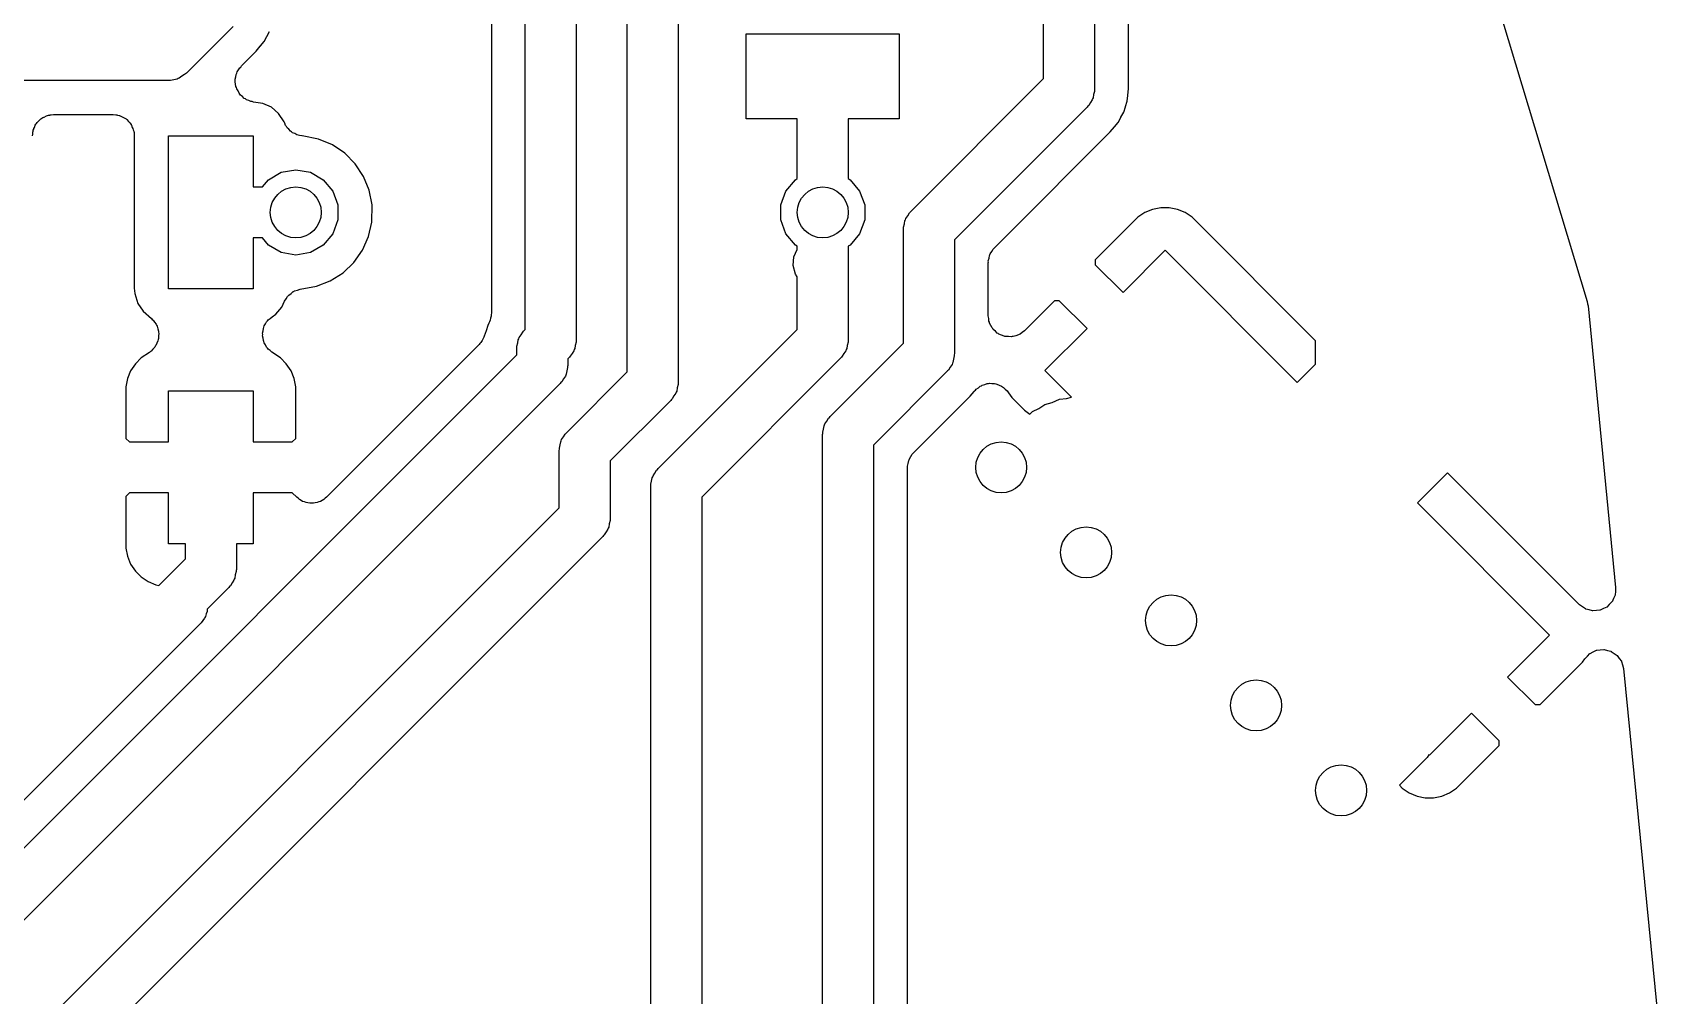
# Model space of a CAD drawing. Extents: x 76 to 124.9, y -113.7 to -66.
# Drawn here: x 114.4 to 124, y -89.41 to -83.74 of the extents above; entities that cross this region are included whole.
import ezdxf

# ---------------------------------------------------------------- set-up
doc = ezdxf.new("R2010")
doc.units = 0
doc.header["$MEASUREMENT"] = 0
doc.layers.add('BLACK', color=7, linetype='CONTINUOUS')

msp = doc.modelspace()

# ---------------------------------------------------------------- linework, layer by layer
at = {"layer": 'Black'}
for p, q in [((122.201, -80.8627), (123.548, -85.3249)), ((117.9, -85.7379), (117.9, -81.0121)), ((118.2, -80.95), (118.2, -85.8)), ((117.101, -81.6963), (117.101, -85.392)), ((117.3, -85.4879), (117.3, -81.65)), ((117.6, -81.65), (117.6, -85.55)), ((120.65, -82.075), (120.65, -84.075)), ((120.849, -84.0742), (120.849, -82.0811)), ((120.35, -84.0129), (120.35, -82.1371)), ((115.581, -83.7061), (115.306, -83.9811)), ((115.742, -83.821), (115.764, -83.7954)), ((115.764, -83.7954), (115.779, -83.766)), ((115.779, -83.766), (115.78, -83.7655)), ((115.78, -83.7648), (115.796, -83.7356)), ((115.78, -83.7655), (115.78, -83.7648)), ((118.6, -84.25), (118.6, -83.75)), ((118.6, -83.75), (119.5, -83.75)), ((119.5, -83.75), (119.5, -84.25)), ((115.63, -83.9386), (115.717, -83.8511)), ((115.717, -83.8511), (115.741, -83.822)), ((115.741, -83.822), (115.742, -83.8215)), ((115.742, -83.8215), (115.742, -83.821)), ((115.279, -83.9997), (115.263, -84.0109)), ((115.296, -83.9899), (115.279, -83.9997)), ((115.301, -83.9849), (115.296, -83.9899)), ((115.306, -83.9811), (115.301, -83.9849)), ((115.594, -84.0161), (115.597, -84.0024)), ((115.597, -84.0024), (115.599, -83.9882)), ((115.599, -83.9882), (115.603, -83.9815)), ((115.603, -83.9815), (115.605, -83.9742)), ((115.605, -83.9742), (115.613, -83.9625)), ((115.613, -83.9625), (115.62, -83.9499)), ((115.62, -83.9499), (115.626, -83.9449)), ((115.626, -83.9449), (115.63, -83.9386)), ((115.2, -84.025), (113.625, -84.025)), ((115.207, -84.0239), (115.2, -84.025)), ((115.213, -84.0244), (115.207, -84.0239)), ((115.232, -84.0194), (115.213, -84.0244)), ((115.251, -84.016), (115.232, -84.0194)), ((115.257, -84.0127), (115.251, -84.016)), ((115.263, -84.0109), (115.257, -84.0127)), ((115.593, -84.0312), (115.594, -84.0237)), ((115.596, -84.0452), (115.593, -84.0312)), ((115.594, -84.0237), (115.594, -84.0161)), ((115.598, -84.0594), (115.596, -84.0452)), ((115.601, -84.0663), (115.598, -84.0594)), ((115.602, -84.0737), (115.601, -84.0663)), ((115.61, -84.0858), (115.602, -84.0737)), ((115.616, -84.0987), (115.61, -84.0858)), ((115.621, -84.1041), (115.616, -84.0987)), ((119.569, -84.7939), (120.35, -84.0129)), ((120.649, -84.0881), (120.644, -84.107)), ((120.65, -84.075), (120.649, -84.0815)), ((120.649, -84.0815), (120.649, -84.0881)), ((120.845, -84.1111), (120.849, -84.0742)), ((115.625, -84.1105), (115.621, -84.1041)), ((115.637, -84.1193), (115.625, -84.1105)), ((115.647, -84.1294), (115.637, -84.1193)), ((115.653, -84.1326), (115.647, -84.1294)), ((115.659, -84.1373), (115.653, -84.1326)), ((115.673, -84.1417), (115.659, -84.1373)), ((115.686, -84.1478), (115.673, -84.1417)), ((115.694, -84.1484), (115.686, -84.1478)), ((115.701, -84.1508), (115.694, -84.1484)), ((115.756, -84.1586), (115.701, -84.1508)), ((115.807, -84.1816), (115.756, -84.1586)), ((115.849, -84.218), (115.807, -84.1816)), ((120.606, -84.1811), (119.825, -84.9621)), ((120.61, -84.1757), (120.606, -84.1811)), ((120.615, -84.1714), (120.61, -84.1757)), ((120.625, -84.1544), (120.615, -84.1714)), ((120.636, -84.1384), (120.625, -84.1544)), ((120.638, -84.132), (120.636, -84.1384)), ((120.641, -84.1263), (120.638, -84.132)), ((120.644, -84.107), (120.641, -84.1263)), ((120.821, -84.2106), (120.831, -84.1787)), ((120.831, -84.1775), (120.841, -84.1457)), ((120.831, -84.1781), (120.831, -84.1775)), ((120.831, -84.1787), (120.831, -84.1781)), ((120.841, -84.1457), (120.845, -84.1124)), ((120.845, -84.1118), (120.845, -84.1111)), ((120.845, -84.1124), (120.845, -84.1118)), ((114.412, -84.2999), (114.417, -84.2865)), ((114.417, -84.2865), (114.421, -84.2819)), ((114.421, -84.2819), (114.424, -84.2765)), ((114.424, -84.2765), (114.429, -84.2715)), ((114.429, -84.2715), (114.43, -84.2697)), ((114.43, -84.2697), (114.435, -84.2652)), ((114.435, -84.2652), (114.445, -84.2532)), ((114.445, -84.2532), (114.45, -84.2503)), ((114.45, -84.2503), (114.455, -84.2461)), ((114.455, -84.2461), (114.462, -84.2427)), ((114.462, -84.2427), (114.463, -84.2417)), ((114.463, -84.2417), (114.468, -84.24)), ((114.468, -84.24), (114.469, -84.2395)), ((114.469, -84.2395), (114.483, -84.2315)), ((114.483, -84.2315), (114.489, -84.2305)), ((114.489, -84.2305), (114.494, -84.228)), ((114.494, -84.228), (114.503, -84.2273)), ((114.503, -84.2273), (114.504, -84.2269)), ((114.504, -84.2269), (114.508, -84.2269)), ((114.508, -84.2269), (114.51, -84.2268)), ((114.51, -84.2268), (114.525, -84.224)), ((114.525, -84.224), (114.875, -84.224)), ((114.875, -84.224), (114.891, -84.2269)), ((114.891, -84.2269), (114.896, -84.2269)), ((114.896, -84.2269), (114.9, -84.2283)), ((114.9, -84.2283), (114.913, -84.2302)), ((114.913, -84.2302), (114.915, -84.2312)), ((114.915, -84.2312), (114.917, -84.2315)), ((114.917, -84.2315), (114.932, -84.2399)), ((114.932, -84.2399), (114.937, -84.2417)), ((114.937, -84.2417), (114.94, -84.2445)), ((114.94, -84.2445), (114.952, -84.2506)), ((114.952, -84.2506), (114.953, -84.2522)), ((114.953, -84.2522), (114.955, -84.2532)), ((114.955, -84.2532), (114.965, -84.2654)), ((114.965, -84.2654), (114.97, -84.2697)), ((114.97, -84.2697), (114.973, -84.2741)), ((114.973, -84.2741), (114.981, -84.2829)), ((114.981, -84.2829), (114.981, -84.2849)), ((114.981, -84.2849), (114.983, -84.2865)), ((114.983, -84.2865), (114.988, -84.3001)), ((115.882, -84.267), (115.849, -84.218)), ((115.886, -84.2753), (115.882, -84.267)), ((115.89, -84.288), (115.886, -84.2753)), ((115.896, -84.2945), (115.89, -84.288)), ((118.9, -84.25), (118.6, -84.25)), ((118.9, -84.6012), (118.9, -84.25)), ((119.5, -84.25), (119.2, -84.25)), ((119.2, -84.25), (119.2, -84.6012)), ((120.767, -84.296), (120.789, -84.2704)), ((120.789, -84.2704), (120.804, -84.241)), ((120.804, -84.241), (120.805, -84.2405)), ((120.805, -84.2399), (120.821, -84.2106)), ((120.805, -84.2405), (120.805, -84.2399)), ((114.401, -84.35), (114.402, -84.3397)), ((114.402, -84.3273), (114.404, -84.3217)), ((114.402, -84.3397), (114.402, -84.3273)), ((114.404, -84.3217), (114.405, -84.3158)), ((114.405, -84.3158), (114.408, -84.3103)), ((114.408, -84.3072), (114.412, -84.2999)), ((114.408, -84.3103), (114.408, -84.3072)), ((114.988, -84.3001), (114.992, -84.3072)), ((114.992, -84.3072), (114.993, -84.3136)), ((114.993, -84.3136), (114.997, -84.3232)), ((114.997, -84.3232), (114.997, -84.3253)), ((114.997, -84.3253), (114.998, -84.3273)), ((114.998, -84.3273), (114.998, -84.34)), ((114.998, -84.34), (114.999, -84.35)), ((114.999, -84.35), (114.999, -85.245)), ((115.2, -85.25), (115.2, -84.35)), ((115.2, -84.35), (115.7, -84.35)), ((115.7, -84.35), (115.7, -84.65)), ((115.9, -84.3019), (115.896, -84.2945)), ((115.909, -84.3111), (115.9, -84.3019)), ((115.918, -84.3215), (115.909, -84.3111)), ((115.925, -84.3257), (115.918, -84.3215)), ((115.931, -84.3314), (115.925, -84.3257)), ((115.944, -84.3366), (115.931, -84.3314)), ((115.956, -84.3435), (115.944, -84.3366)), ((115.964, -84.345), (115.956, -84.3435)), ((115.971, -84.3482), (115.964, -84.345)), ((115.985, -84.3489), (115.971, -84.3482)), ((115.988, -84.3495), (115.985, -84.3489)), ((116.083, -84.369), (115.988, -84.3495)), ((116.165, -84.4031), (116.083, -84.369)), ((120.129, -84.9391), (120.742, -84.3261)), ((120.742, -84.3261), (120.766, -84.297)), ((120.766, -84.297), (120.767, -84.2965)), ((120.767, -84.2965), (120.767, -84.296)), ((116.238, -84.4524), (116.165, -84.4031)), ((116.3, -84.5148), (116.238, -84.4524)), ((115.789, -84.6078), (115.864, -84.5642)), ((115.864, -84.5642), (115.95, -84.549)), ((115.95, -84.549), (116.036, -84.5642)), ((116.036, -84.5642), (116.111, -84.6078)), ((116.348, -84.5882), (116.3, -84.5148)), ((115.7, -84.65), (115.753, -84.65)), ((115.753, -84.65), (115.789, -84.6078)), ((116.111, -84.6078), (116.167, -84.6745)), ((116.167, -84.6745), (116.197, -84.7564)), ((116.382, -84.6696), (116.348, -84.5882)), ((116.399, -84.7551), (116.382, -84.6696)), ((118.803, -84.7564), (118.833, -84.6745)), ((118.833, -84.6745), (118.889, -84.6078)), ((118.889, -84.6078), (118.9, -84.6012)), ((119.2, -84.6012), (119.211, -84.6078)), ((119.211, -84.6078), (119.267, -84.6745)), ((119.267, -84.6745), (119.297, -84.7564)), ((116.197, -84.7564), (116.197, -84.8436)), ((116.397, -84.8574), (116.399, -84.7551)), ((118.803, -84.8436), (118.803, -84.7564)), ((119.297, -84.7564), (119.297, -84.8436)), ((116.197, -84.8436), (116.167, -84.9255)), ((116.378, -84.9424), (116.397, -84.8574)), ((118.833, -84.9255), (118.803, -84.8436)), ((119.297, -84.8436), (119.267, -84.9255)), ((119.526, -84.8869), (119.531, -84.868)), ((119.531, -84.868), (119.534, -84.8487)), ((119.534, -84.8487), (119.537, -84.843)), ((119.537, -84.843), (119.539, -84.8366)), ((119.539, -84.8366), (119.55, -84.8206)), ((119.55, -84.8206), (119.56, -84.8036)), ((119.56, -84.8036), (119.565, -84.7993)), ((119.565, -84.7993), (119.569, -84.7939)), ((120.905, -84.8289), (120.654, -85.0792)), ((120.946, -84.8015), (120.905, -84.8289)), ((120.991, -84.7827), (120.946, -84.8015)), ((121.04, -84.773), (120.991, -84.7827)), ((121.089, -84.773), (121.04, -84.773)), ((121.137, -84.7827), (121.089, -84.773)), ((121.183, -84.8015), (121.137, -84.7827)), ((121.224, -84.8289), (121.183, -84.8015)), ((121.95, -85.5553), (121.224, -84.8289)), ((115.753, -84.95), (115.7, -84.95)), ((115.7, -84.95), (115.7, -85.25)), ((115.789, -84.9922), (115.753, -84.95)), ((116.167, -84.9255), (116.111, -84.9922)), ((116.342, -85.0229), (116.378, -84.9424)), ((118.889, -84.9922), (118.833, -84.9255)), ((119.267, -84.9255), (119.211, -84.9922)), ((119.525, -84.9), (119.526, -84.8935)), ((119.525, -85.2), (119.525, -84.9)), ((119.526, -84.8935), (119.526, -84.8869)), ((119.825, -84.9621), (119.825, -85.2)), ((120.061, -85.008), (120.129, -84.9391)), ((120.129, -84.9391), (120.129, -84.9391)), ((115.864, -85.0358), (115.789, -84.9922)), ((115.95, -85.051), (115.864, -85.0358)), ((116.036, -85.0358), (115.95, -85.051)), ((116.111, -84.9922), (116.036, -85.0358)), ((116.292, -85.0948), (116.342, -85.0229)), ((118.88, -85.0612), (118.9, -85.0185)), ((118.9, -84.9988), (118.889, -84.9922)), ((118.9, -85.0185), (118.9, -84.9988)), ((119.211, -84.9922), (119.2, -84.9988)), ((119.2, -84.9988), (119.2, -85.55)), ((120.029, -85.0697), (120.032, -85.0536)), ((120.032, -85.0536), (120.034, -85.0488)), ((120.034, -85.0488), (120.036, -85.0435)), ((120.036, -85.0435), (120.045, -85.0301)), ((120.045, -85.0301), (120.053, -85.016)), ((120.053, -85.016), (120.057, -85.0125)), ((120.057, -85.0125), (120.061, -85.008)), ((120.817, -85.2705), (121.064, -85.023)), ((121.064, -85.023), (121.842, -85.8009)), ((116.153, -85.2027), (116.228, -85.1555)), ((116.228, -85.1555), (116.292, -85.0948)), ((118.876, -85.1131), (118.88, -85.0612)), ((118.889, -85.1634), (118.876, -85.1131)), ((120.024, -85.0854), (120.029, -85.0697)), ((120.025, -85.0909), (120.024, -85.0854)), ((120.024, -85.0963), (120.025, -85.0909)), ((120.024, -85.4079), (120.024, -85.0963)), ((120.654, -85.0792), (120.654, -85.1083)), ((120.654, -85.1083), (120.817, -85.2705)), ((114.999, -85.245), (115.002, -85.2779)), ((115.7, -85.25), (115.2, -85.25)), ((115.96, -85.2573), (115.976, -85.2514)), ((115.976, -85.2514), (116.071, -85.2346)), ((116.071, -85.2346), (116.153, -85.2027)), ((118.9, -85.179), (118.889, -85.1634)), ((118.9, -85.4879), (118.9, -85.179)), ((119.525, -85.5686), (119.525, -85.2)), ((119.825, -85.2), (119.825, -85.6307)), ((115.002, -85.2779), (115.02, -85.3352)), ((115.02, -85.3352), (115.051, -85.382)), ((115.868, -85.3567), (115.883, -85.3231)), ((115.883, -85.3231), (115.893, -85.309)), ((115.893, -85.309), (115.902, -85.2942)), ((115.902, -85.2942), (115.905, -85.2912)), ((115.905, -85.2912), (115.908, -85.2873)), ((115.908, -85.2873), (115.922, -85.2773)), ((115.922, -85.2773), (115.935, -85.2663)), ((115.935, -85.2663), (115.939, -85.2647)), ((115.939, -85.2647), (115.943, -85.2619)), ((115.943, -85.2619), (115.96, -85.2573)), ((120.413, -85.3204), (120.237, -85.4963)), ((120.442, -85.3204), (120.413, -85.3204)), ((120.605, -85.4827), (120.442, -85.3204)), ((123.548, -85.3249), (123.549, -85.3371)), ((123.549, -85.3371), (123.553, -85.3489)), ((115.051, -85.382), (115.101, -85.4245)), ((115.101, -85.4245), (115.105, -85.4294)), ((115.105, -85.4294), (115.11, -85.4332)), ((115.11, -85.4332), (115.118, -85.446)), ((115.772, -85.4563), (115.778, -85.4438)), ((115.778, -85.4438), (115.784, -85.4384)), ((115.784, -85.4384), (115.788, -85.4319)), ((115.788, -85.4319), (115.8, -85.4236)), ((115.8, -85.4236), (115.81, -85.414)), ((115.81, -85.414), (115.832, -85.3993)), ((115.832, -85.3993), (115.868, -85.3567)), ((117.089, -85.4431), (117.086, -85.4523)), ((117.093, -85.4348), (117.089, -85.4431)), ((117.096, -85.4227), (117.093, -85.4348)), ((117.1, -85.4112), (117.096, -85.4227)), ((117.101, -85.392), (117.099, -85.4015)), ((117.099, -85.4015), (117.1, -85.4112)), ((120.027, -85.424), (120.024, -85.4079)), ((120.028, -85.4403), (120.027, -85.424)), ((120.031, -85.4453), (120.028, -85.4403)), ((123.553, -85.3489), (123.715, -87.0072)), ((115.118, -85.446), (115.128, -85.458)), ((115.128, -85.458), (115.13, -85.464)), ((115.13, -85.464), (115.134, -85.4693)), ((115.134, -85.4693), (115.138, -85.4843)), ((115.138, -85.4843), (115.143, -85.4989)), ((115.144, -85.5115), (115.142, -85.5268)), ((115.142, -85.5268), (115.142, -85.5423)), ((115.143, -85.4989), (115.143, -85.5053)), ((115.143, -85.5053), (115.144, -85.5115)), ((115.754, -85.5102), (115.757, -85.4965)), ((115.755, -85.5179), (115.754, -85.5102)), ((115.754, -85.5257), (115.755, -85.5179)), ((115.757, -85.5394), (115.754, -85.5257)), ((115.757, -85.4965), (115.759, -85.4826)), ((115.759, -85.5533), (115.757, -85.5394)), ((115.759, -85.4826), (115.762, -85.4756)), ((115.762, -85.4756), (115.764, -85.468)), ((115.764, -85.468), (115.772, -85.4563)), ((117.056, -85.5345), (117.053, -85.5423)), ((117.059, -85.5273), (117.056, -85.5345)), ((117.069, -85.4976), (117.059, -85.5273)), ((117.079, -85.4644), (117.069, -85.4963)), ((117.069, -85.4963), (117.069, -85.4969)), ((117.069, -85.4969), (117.069, -85.4976)), ((117.086, -85.4523), (117.079, -85.4644)), ((117.262, -85.543), (117.264, -85.5366)), ((117.264, -85.5366), (117.275, -85.5206)), ((117.275, -85.5206), (117.285, -85.5036)), ((117.285, -85.5036), (117.29, -85.4993)), ((117.29, -85.4993), (117.294, -85.4939)), ((117.294, -85.4939), (117.3, -85.4879)), ((118.081, -86.3064), (118.9, -85.4879)), ((120.032, -85.4507), (120.031, -85.4453)), ((120.04, -85.4648), (120.032, -85.4507)), ((120.047, -85.4796), (120.04, -85.4648)), ((120.05, -85.4835), (120.047, -85.4796)), ((120.053, -85.4883), (120.05, -85.4835)), ((120.066, -85.4988), (120.053, -85.4883)), ((120.077, -85.5103), (120.066, -85.4988)), ((120.082, -85.5126), (120.077, -85.5103)), ((120.087, -85.5162), (120.082, -85.5126)), ((120.102, -85.5218), (120.087, -85.5162)), ((120.117, -85.5287), (120.102, -85.5218)), ((120.122, -85.5291), (120.117, -85.5287)), ((120.127, -85.531), (120.122, -85.5291)), ((120.144, -85.531), (120.127, -85.531)), ((120.16, -85.5325), (120.144, -85.531)), ((120.165, -85.531), (120.16, -85.5325)), ((120.171, -85.531), (120.165, -85.531)), ((120.186, -85.5254), (120.171, -85.531)), ((120.202, -85.5212), (120.186, -85.5254)), ((120.206, -85.5181), (120.202, -85.5212)), ((120.212, -85.5162), (120.206, -85.5181)), ((120.224, -85.5057), (120.212, -85.5162)), ((120.237, -85.4963), (120.224, -85.5057)), ((120.357, -85.7302), (120.605, -85.4827)), ((115.089, -85.6236), (115.041, -85.6558)), ((115.094, -85.6192), (115.089, -85.6236)), ((115.099, -85.616), (115.094, -85.6192)), ((115.109, -85.6042), (115.099, -85.616)), ((115.12, -85.5935), (115.109, -85.6042)), ((115.123, -85.5878), (115.12, -85.5935)), ((115.127, -85.583), (115.123, -85.5878)), ((115.133, -85.5685), (115.127, -85.583)), ((115.139, -85.5546), (115.133, -85.5685)), ((115.14, -85.5483), (115.139, -85.5546)), ((115.142, -85.5423), (115.14, -85.5483)), ((115.762, -85.5603), (115.759, -85.5533)), ((115.764, -85.5679), (115.762, -85.5603)), ((115.772, -85.5797), (115.764, -85.5679)), ((115.778, -85.5922), (115.772, -85.5797)), ((115.783, -85.5977), (115.778, -85.5922)), ((115.788, -85.6042), (115.783, -85.5977)), ((115.799, -85.6126), (115.788, -85.6042)), ((115.809, -85.6223), (115.799, -85.6126)), ((115.859, -85.6558), (115.809, -85.6223)), ((117.029, -85.5779), (116.131, -86.4751)), ((117.033, -85.5713), (117.029, -85.5779)), ((117.039, -85.5658), (117.033, -85.5713)), ((117.046, -85.5536), (117.039, -85.5658)), ((117.053, -85.5423), (117.046, -85.5536)), ((117.25, -85.6), (117.251, -85.5935)), ((117.25, -85.6379), (117.25, -85.6)), ((117.251, -85.5869), (117.256, -85.568)), ((117.251, -85.5935), (117.251, -85.5869)), ((117.256, -85.568), (117.259, -85.5487)), ((117.259, -85.5487), (117.262, -85.543)), ((117.575, -85.6294), (117.565, -85.6464)), ((117.586, -85.6134), (117.575, -85.6294)), ((117.588, -85.607), (117.586, -85.6134)), ((117.591, -85.6013), (117.588, -85.607)), ((117.594, -85.582), (117.591, -85.6013)), ((117.599, -85.5631), (117.594, -85.582)), ((117.6, -85.55), (117.599, -85.5565)), ((117.599, -85.5565), (117.599, -85.5631)), ((119.093, -86.0006), (119.525, -85.5686)), ((119.175, -85.6294), (119.165, -85.6464)), ((119.186, -85.6134), (119.175, -85.6294)), ((119.188, -85.607), (119.186, -85.6134)), ((119.191, -85.6013), (119.188, -85.607)), ((119.194, -85.582), (119.191, -85.6013)), ((119.199, -85.5631), (119.194, -85.582)), ((119.2, -85.55), (119.199, -85.5565)), ((119.199, -85.5565), (119.199, -85.5631)), ((119.825, -85.6307), (119.824, -85.6372)), ((121.95, -85.6929), (121.95, -85.5553)), ((113.533, -89.3548), (117.25, -85.6379)), ((114.978, -85.7316), (114.96, -85.7771)), ((115.006, -85.6906), (114.978, -85.7316)), ((115.041, -85.6558), (115.006, -85.6906)), ((115.894, -85.6906), (115.859, -85.6558)), ((115.922, -85.7316), (115.894, -85.6906)), ((115.94, -85.7771), (115.922, -85.7316)), ((117.544, -85.732), (117.541, -85.7513)), ((117.549, -85.7131), (117.544, -85.732)), ((117.55, -85.7), (117.549, -85.7065)), ((117.549, -85.7065), (117.549, -85.7131)), ((117.556, -85.6561), (117.55, -85.6621)), ((117.55, -85.6621), (117.55, -85.7)), ((117.56, -85.6507), (117.556, -85.6561)), ((117.565, -85.6464), (117.56, -85.6507)), ((119.156, -85.6561), (118.338, -86.4746)), ((119.16, -85.6507), (119.156, -85.6561)), ((119.165, -85.6464), (119.16, -85.6507)), ((119.785, -85.7314), (119.781, -85.7368)), ((119.79, -85.7271), (119.785, -85.7314)), ((119.8, -85.7101), (119.79, -85.7271)), ((119.811, -85.6941), (119.8, -85.7101)), ((119.813, -85.6877), (119.811, -85.6941)), ((119.816, -85.682), (119.813, -85.6877)), ((119.819, -85.6627), (119.816, -85.682)), ((119.824, -85.6438), (119.819, -85.6627)), ((119.824, -85.6372), (119.824, -85.6438)), ((120.514, -85.8873), (120.357, -85.7302)), ((121.842, -85.8009), (121.95, -85.6929)), ((117.506, -85.8061), (113.65, -89.6621)), ((114.96, -85.7771), (114.95, -85.8254)), ((114.95, -85.8254), (114.95, -86.1295)), ((115.95, -85.8254), (115.94, -85.7771)), ((115.95, -86.1295), (115.95, -85.8254)), ((117.51, -85.8007), (117.506, -85.8061)), ((117.515, -85.7964), (117.51, -85.8007)), ((117.525, -85.7794), (117.515, -85.7964)), ((117.536, -85.7634), (117.525, -85.7794)), ((117.538, -85.757), (117.536, -85.7634)), ((117.541, -85.7513), (117.538, -85.757)), ((117.544, -86.0939), (117.9, -85.7379)), ((118.199, -85.8131), (118.194, -85.832)), ((118.2, -85.8), (118.199, -85.8065)), ((118.199, -85.8065), (118.199, -85.8131)), ((119.781, -85.7368), (119.349, -86.1688)), ((119.966, -85.8314), (119.977, -85.8217)), ((119.977, -85.8217), (119.984, -85.8194)), ((119.984, -85.8194), (119.989, -85.8156)), ((119.989, -85.8156), (120.004, -85.812)), ((120.004, -85.812), (120.018, -85.8069)), ((120.018, -85.8069), (120.025, -85.8069)), ((120.025, -85.8069), (120.031, -85.8053)), ((120.031, -85.8053), (120.046, -85.8069)), ((120.046, -85.8069), (120.061, -85.8069)), ((120.061, -85.8069), (120.068, -85.8093)), ((120.068, -85.8093), (120.075, -85.81)), ((120.075, -85.81), (120.088, -85.8167)), ((120.088, -85.8167), (120.102, -85.8218)), ((120.102, -85.8218), (120.107, -85.8262)), ((120.107, -85.8262), (120.114, -85.8292)), ((115.2, -86.15), (115.2, -85.85)), ((115.2, -85.85), (115.7, -85.85)), ((115.7, -85.85), (115.7, -86.15)), ((118.156, -85.9061), (117.8, -86.2621)), ((118.16, -85.9007), (118.156, -85.9061)), ((118.165, -85.8964), (118.16, -85.9007)), ((118.175, -85.8794), (118.165, -85.8964)), ((118.186, -85.8634), (118.175, -85.8794)), ((118.188, -85.857), (118.186, -85.8634)), ((118.191, -85.8513), (118.188, -85.857)), ((118.194, -85.832), (118.191, -85.8513)), ((119.585, -86.2146), (119.917, -85.8818)), ((119.917, -85.8818), (119.941, -85.8527)), ((119.941, -85.8527), (119.942, -85.8522)), ((119.942, -85.8516), (119.944, -85.8496)), ((119.942, -85.8522), (119.942, -85.8516)), ((119.944, -85.8496), (119.949, -85.8452)), ((119.949, -85.8452), (119.953, -85.8397)), ((119.953, -85.8397), (119.966, -85.8314)), ((120.114, -85.8292), (120.124, -85.8401)), ((120.124, -85.8401), (120.135, -85.8497)), ((120.135, -85.8497), (120.139, -85.8556)), ((120.139, -85.8556), (120.144, -85.8606)), ((120.144, -85.8606), (120.163, -85.8895)), ((120.163, -85.8895), (120.238, -85.9642)), ((120.356, -85.9298), (120.4, -85.9178)), ((120.4, -85.9178), (120.443, -85.8987)), ((120.443, -85.8987), (120.484, -85.8955)), ((120.484, -85.8955), (120.514, -85.8873)), ((119.074, -86.0272), (119.084, -86.0103)), ((119.084, -86.0103), (119.089, -86.006)), ((119.089, -86.006), (119.093, -86.0006)), ((120.238, -85.9642), (120.269, -85.986)), ((120.269, -85.986), (120.285, -85.9704)), ((120.285, -85.9704), (120.322, -85.9534)), ((120.322, -85.9534), (120.356, -85.9298)), ((117.525, -86.1206), (117.535, -86.1036)), ((117.535, -86.1036), (117.54, -86.0993)), ((117.54, -86.0993), (117.544, -86.0939)), ((119.049, -86.1067), (119.05, -86.1002)), ((119.049, -86.626), (119.049, -86.1067)), ((119.05, -86.0936), (119.055, -86.0747)), ((119.05, -86.1002), (119.05, -86.0936)), ((119.055, -86.0747), (119.058, -86.0554)), ((119.058, -86.0554), (119.061, -86.0497)), ((119.061, -86.0497), (119.063, -86.0433)), ((119.063, -86.0433), (119.074, -86.0272)), ((114.95, -86.1295), (114.971, -86.15)), ((114.971, -86.15), (115.2, -86.15)), ((115.7, -86.15), (115.929, -86.15)), ((115.929, -86.15), (115.95, -86.1295)), ((117.5, -86.2), (117.501, -86.1935)), ((117.5, -86.5379), (117.5, -86.2)), ((117.501, -86.1869), (117.506, -86.168)), ((117.501, -86.1935), (117.501, -86.1869)), ((117.506, -86.168), (117.509, -86.1487)), ((117.509, -86.1487), (117.512, -86.143)), ((117.512, -86.143), (117.514, -86.1366)), ((117.514, -86.1366), (117.525, -86.1206)), ((119.349, -86.1688), (119.349, -86.626)), ((117.8, -86.2621), (117.8, -86.6)), ((118.078, -86.3118), (118.081, -86.3064)), ((119.548, -86.2921), (119.553, -86.2764)), ((119.549, -86.2976), (119.548, -86.2921)), ((119.548, -86.303), (119.549, -86.2976)), ((119.548, -87.0781), (119.548, -86.303)), ((119.553, -86.2764), (119.556, -86.2603)), ((119.556, -86.2603), (119.558, -86.2555)), ((119.558, -86.2555), (119.56, -86.2502)), ((119.56, -86.2502), (119.569, -86.2368)), ((119.569, -86.2368), (119.577, -86.2227)), ((119.577, -86.2227), (119.581, -86.2191)), ((119.581, -86.2191), (119.585, -86.2146)), ((118.038, -86.3994), (118.043, -86.3805)), ((118.039, -86.406), (118.038, -86.3994)), ((118.043, -86.3805), (118.047, -86.3612)), ((118.047, -86.3612), (118.05, -86.3555)), ((118.05, -86.3555), (118.052, -86.3491)), ((118.052, -86.3491), (118.063, -86.3331)), ((118.063, -86.3331), (118.073, -86.3161)), ((118.073, -86.3161), (118.078, -86.3118)), ((122.726, -86.3312), (122.549, -86.508)), ((123.503, -87.1078), (122.726, -86.3312)), ((114.971, -86.45), (114.95, -86.4705)), ((114.95, -86.4705), (114.95, -86.7746)), ((115.2, -86.45), (114.971, -86.45)), ((115.2, -86.75), (115.2, -86.45)), ((115.929, -86.45), (115.7, -86.45)), ((115.7, -86.45), (115.7, -86.75)), ((115.955, -86.4751), (115.929, -86.45)), ((115.964, -86.4814), (115.955, -86.4751)), ((115.971, -86.4891), (115.964, -86.4814)), ((115.981, -86.4937), (115.971, -86.4891)), ((115.99, -86.5), (115.981, -86.4937)), ((116.001, -86.5028), (115.99, -86.5)), ((116.096, -86.5), (116.085, -86.5028)), ((116.105, -86.4937), (116.096, -86.5)), ((116.115, -86.4891), (116.105, -86.4937)), ((116.122, -86.4814), (116.115, -86.4891)), ((116.131, -86.4751), (116.122, -86.4814)), ((118.038, -86.4125), (118.039, -86.406)), ((118.038, -86.8125), (118.038, -86.4125)), ((118.338, -86.4746), (118.338, -86.8125)), ((114.194, -89.8439), (117.5, -86.5379)), ((116.011, -86.5074), (116.001, -86.5028)), ((116.021, -86.5084), (116.011, -86.5074)), ((116.032, -86.5112), (116.021, -86.5084)), ((116.043, -86.5103), (116.032, -86.5112)), ((116.054, -86.5112), (116.043, -86.5103)), ((116.064, -86.5084), (116.054, -86.5112)), ((116.075, -86.5074), (116.064, -86.5084)), ((116.085, -86.5028), (116.075, -86.5074)), ((122.549, -86.508), (123.327, -87.2858)), ((117.775, -86.6794), (117.765, -86.6964)), ((117.786, -86.6634), (117.775, -86.6794)), ((117.788, -86.657), (117.786, -86.6634)), ((117.791, -86.6513), (117.788, -86.657)), ((117.794, -86.632), (117.791, -86.6513)), ((117.799, -86.6131), (117.794, -86.632)), ((117.8, -86.6), (117.799, -86.6065)), ((117.799, -86.6065), (117.799, -86.6131)), ((119.049, -89.375), (119.049, -86.626)), ((119.349, -86.626), (119.349, -89.375)), ((117.756, -86.7061), (114.45, -90.0121)), ((114.95, -86.7746), (114.96, -86.8229)), ((115.3, -86.75), (115.2, -86.75)), ((115.3, -86.8379), (115.3, -86.75)), ((115.7, -86.75), (115.6, -86.75)), ((115.6, -86.75), (115.6, -86.9)), ((117.76, -86.7007), (117.756, -86.7061)), ((117.765, -86.6964), (117.76, -86.7007)), ((114.96, -86.8229), (114.978, -86.8684)), ((114.978, -86.8684), (115.006, -86.9094)), ((115.144, -86.9938), (115.3, -86.8379)), ((118.038, -90.1004), (118.038, -86.8125)), ((118.338, -86.8125), (118.338, -90.1625)), ((115.006, -86.9094), (115.041, -86.9442)), ((115.041, -86.9442), (115.082, -86.9715)), ((115.082, -86.9715), (115.127, -86.9904)), ((115.575, -86.9794), (115.565, -86.9964)), ((115.586, -86.9634), (115.575, -86.9794)), ((115.588, -86.957), (115.586, -86.9634)), ((115.591, -86.9513), (115.588, -86.957)), ((115.594, -86.932), (115.591, -86.9513)), ((115.599, -86.9131), (115.594, -86.932)), ((115.6, -86.9), (115.599, -86.9065)), ((115.599, -86.9065), (115.599, -86.9131)), ((115.127, -86.9904), (115.144, -86.9938)), ((115.556, -87.0061), (115.429, -87.1332)), ((115.56, -87.0007), (115.556, -87.0061)), ((115.565, -86.9964), (115.56, -87.0007)), ((123.703, -87.0709), (123.694, -87.0901)), ((123.712, -87.0518), (123.703, -87.0709)), ((123.714, -87.0296), (123.712, -87.0505)), ((123.712, -87.0505), (123.712, -87.0511)), ((123.712, -87.0511), (123.712, -87.0518)), ((123.715, -87.0085), (123.714, -87.0296)), ((123.715, -87.0072), (123.715, -87.0079)), ((123.715, -87.0079), (123.715, -87.0085)), ((115.422, -87.1621), (115.418, -87.1778)), ((115.428, -87.1467), (115.422, -87.1621)), ((115.429, -87.1359), (115.428, -87.1412)), ((115.428, -87.1412), (115.428, -87.1467)), ((115.429, -87.1332), (115.429, -87.1359)), ((119.548, -90.075), (119.548, -87.0781)), ((123.503, -87.1082), (123.503, -87.1078)), ((123.503, -87.1088), (123.503, -87.1082)), ((123.521, -87.1206), (123.503, -87.1088)), ((123.538, -87.1327), (123.521, -87.1206)), ((123.539, -87.1329), (123.538, -87.1327)), ((123.539, -87.1333), (123.539, -87.1329)), ((123.56, -87.1385), (123.539, -87.1333)), ((123.58, -87.144), (123.56, -87.1385)), ((123.581, -87.1439), (123.58, -87.144)), ((123.602, -87.142), (123.581, -87.1441)), ((123.581, -87.1441), (123.581, -87.1439)), ((123.623, -87.1402), (123.602, -87.142)), ((123.624, -87.1399), (123.623, -87.1402)), ((123.625, -87.1398), (123.624, -87.1399)), ((123.644, -87.1307), (123.625, -87.1398)), ((123.663, -87.1218), (123.644, -87.1307)), ((123.664, -87.1211), (123.663, -87.1214)), ((123.663, -87.1214), (123.663, -87.1218)), ((123.678, -87.106), (123.664, -87.1211)), ((123.693, -87.0911), (123.678, -87.106)), ((123.694, -87.0905), (123.693, -87.0911)), ((123.694, -87.0901), (123.694, -87.0905)), ((115.393, -87.2134), (113.477, -89.1294)), ((115.402, -87.2), (115.393, -87.2134)), ((115.413, -87.1875), (115.402, -87.2)), ((115.415, -87.1823), (115.413, -87.1875)), ((115.418, -87.1778), (115.415, -87.1823)), ((123.327, -87.2858), (123.079, -87.5333)), ((123.271, -87.6955), (123.521, -87.4452)), ((123.521, -87.4452), (123.534, -87.4263)), ((123.534, -87.4258), (123.535, -87.4252)), ((123.534, -87.4263), (123.534, -87.4258)), ((123.535, -87.4252), (123.549, -87.4102)), ((123.549, -87.4102), (123.564, -87.395)), ((123.564, -87.3947), (123.565, -87.3941)), ((123.564, -87.395), (123.564, -87.3947)), ((123.565, -87.3941), (123.584, -87.3851)), ((123.584, -87.3851), (123.603, -87.3758)), ((123.603, -87.3757), (123.604, -87.3754)), ((123.603, -87.3758), (123.603, -87.3757)), ((123.604, -87.3754), (123.625, -87.3733)), ((123.625, -87.3733), (123.646, -87.3711)), ((123.646, -87.3711), (123.647, -87.3712)), ((123.647, -87.3712), (123.647, -87.3712)), ((123.647, -87.3712), (123.668, -87.3764)), ((123.668, -87.3764), (123.688, -87.3814)), ((123.688, -87.3814), (123.689, -87.3818)), ((123.689, -87.3818), (123.689, -87.3819)), ((123.689, -87.3819), (123.707, -87.3938)), ((123.707, -87.3938), (123.724, -87.4055)), ((123.724, -87.4055), (123.725, -87.4061)), ((123.725, -87.4061), (123.725, -87.4065)), ((123.725, -87.4065), (123.737, -87.4236)), ((123.737, -87.4236), (123.75, -87.4405)), ((123.75, -87.4405), (123.75, -87.4412)), ((123.75, -87.4412), (123.75, -87.4418)), ((123.75, -87.4418), (123.756, -87.462)), ((123.079, -87.5333), (123.242, -87.6955)), ((123.756, -87.462), (123.762, -87.4822)), ((123.762, -87.4822), (123.762, -87.4829)), ((123.762, -87.4829), (123.762, -87.4836)), ((123.762, -87.4836), (124.002, -89.9317)), ((122.867, -87.7454), (122.62, -87.9929)), ((123.03, -87.9077), (122.867, -87.7454)), ((123.242, -87.6955), (123.271, -87.6955)), ((122.779, -88.1871), (123.03, -87.9367)), ((123.03, -87.9367), (123.03, -87.9077)), ((122.606, -88.0061), (122.443, -88.1694)), ((122.617, -87.9902), (122.606, -88.0061)), ((122.62, -87.9929), (122.617, -87.9902)), ((122.443, -88.1694), (122.46, -88.1871)), ((122.46, -88.1871), (122.501, -88.2144)), ((122.501, -88.2144), (122.547, -88.2333)), ((122.693, -88.2333), (122.738, -88.2144)), ((122.738, -88.2144), (122.779, -88.1871)), ((122.547, -88.2333), (122.595, -88.2429)), ((122.595, -88.2429), (122.644, -88.2429)), ((122.644, -88.2429), (122.693, -88.2333)), ((119.049, -89.5), (119.049, -89.375)), ((119.349, -89.375), (119.349, -89.5))]:
    msp.add_line(p, q, dxfattribs=at)
for centre in [(115.95, -84.8), (119.05, -84.8), (120.1, -86.3), (120.6, -86.8), (121.1, -87.2), (121.6, -87.7), (122.1, -88.2)]:
    msp.add_circle(centre, 0.15, dxfattribs=at)

doc.saveas('drawing.dxf')
